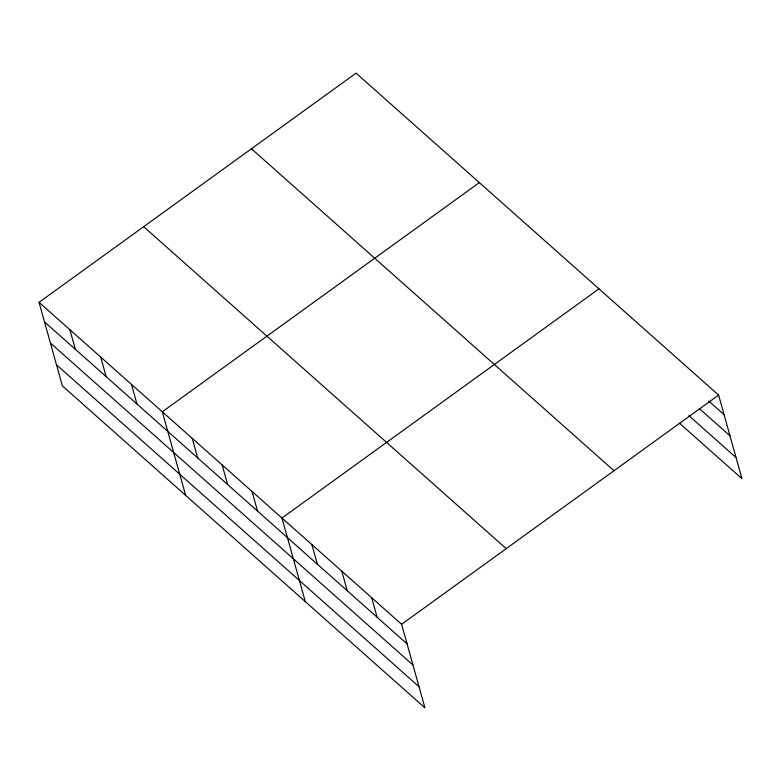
<?xml version="1.0" encoding="UTF-8"?>
<svg xmlns="http://www.w3.org/2000/svg" width="781" height="781" viewBox="0 0 781 781"><rect width="100%" height="100%" fill="white"/><g stroke="black" fill="none" stroke-linecap="round" stroke-linejoin="round"><path stroke-width="1.17" d="M39.05 302.325L401.6 624.283L424.932 707.859L62.382 385.902L39.05 302.325L356.068 73.141L718.618 395.098L741.95 478.675L679.411 423.136M479.329 182.608L162.321 411.792L185.653 495.369M598.968 288.853L281.961 518.037L305.293 601.614M401.6 624.283L718.618 395.098M708.679 401.004L724.085 414.691M700.069 409.244L729.981 435.808M688.92 415.707L736.053 457.559M251.453 148.771L614.003 470.728M143.665 226.695L506.215 548.652M44.517 321.918L407.067 643.876M50.414 343.035L412.964 664.992M56.486 364.786L419.036 686.743M371.688 597.719L377.164 617.312M341.775 571.155L347.252 590.748M311.873 544.601L317.34 564.194M252.048 491.474L257.515 511.067M222.136 464.91L227.613 484.503M192.224 438.346L197.7 457.949M131.501 384.428L136.968 404.021M100.681 357.054L106.157 376.647M69.87 329.689L75.337 349.283"/></g></svg>
